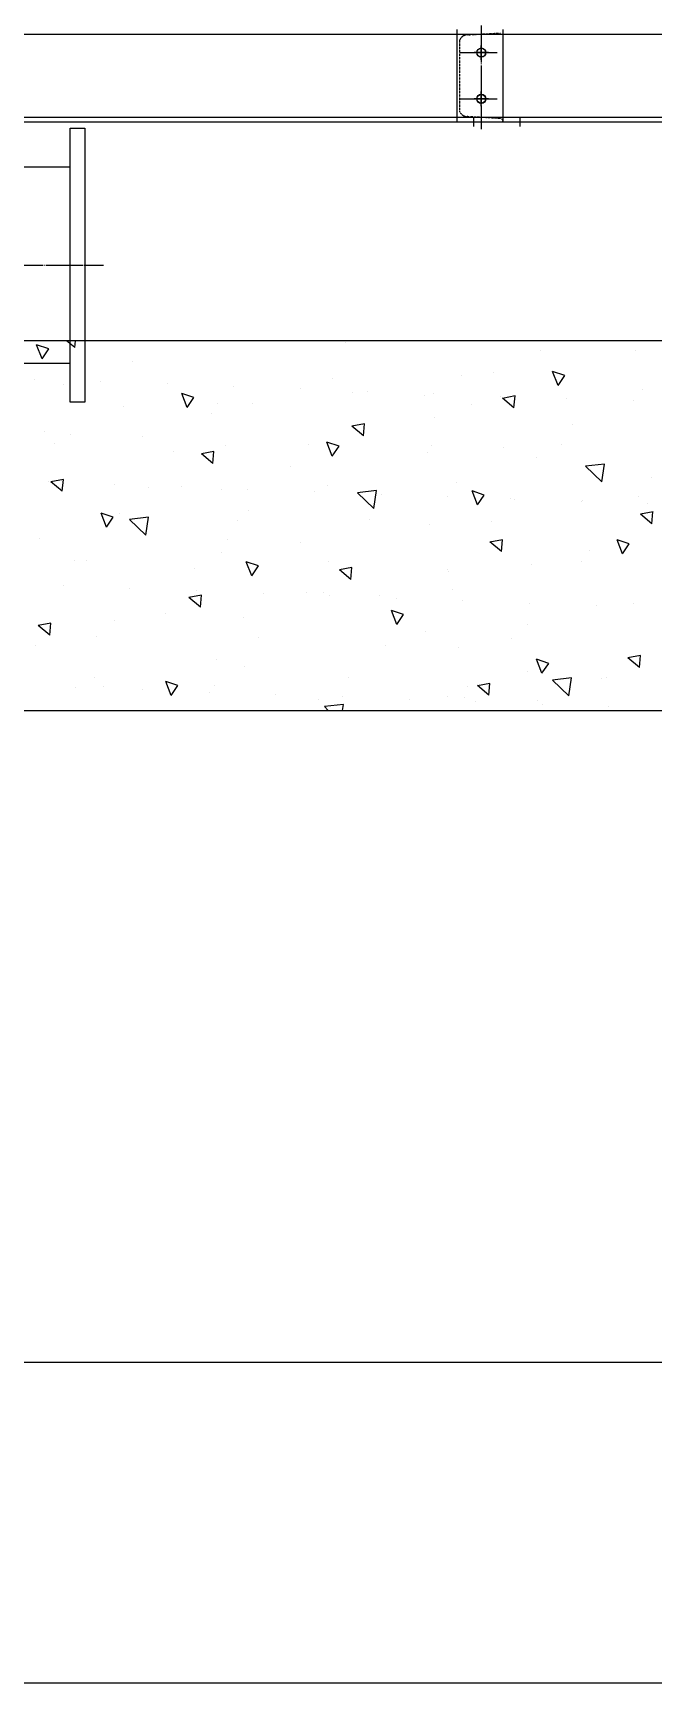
# Model space of a CAD drawing. Header units: millimetres. Extents: x 2905 to 24764, y 2030 to 17488.
# Drawn here: x 9680 to 10687, y 2030 to 4708 of the extents above; entities that cross this region are included whole.
import ezdxf

# ---------------------------------------------------------------- set-up
doc = ezdxf.new("R2010")
doc.units = ezdxf.units.MM
doc.linetypes.add('CENTER', pattern=[65, 60, -2, 1, -2])
doc.linetypes.add('HIDDEN', pattern=[3, 2, -1])
doc.layers.get('DEFPOINTS').update_dxf_attribs({"color": 140})
for name, color, linetype in [('CENTER', 1, 'CENTER'), ('HOLE', 7, 'Continuous'), ('PIPE', 3, 'Continuous'), ('냉각탑', 7, 'Continuous'), ('냉각탑_form', 1, 'Continuous'), ('숨은선', 5, 'HIDDEN')]:
    doc.layers.add(name, color=color, linetype=linetype)

msp = doc.modelspace()

# ---------------------------------------------------------------- linework, layer by layer
for p, q in [((5343.3, 4706.1), (12243.2, 4706.1)), ((5343.3, 4571.1), (12243.2, 4571.1)), ((5343.3, 4563.6), (12243.2, 4563.6))]:
    msp.add_line(p, q)
at = {"color": 7}
for p, q in [((9740.4, 4553.7), (9764.4, 4553.7)), ((9535.4, 4490.5), (9740.4, 4490.5)), ((9764.4, 4496.2), (9764.4, 4141.2)), ((9535.4, 4172), (9740.4, 4172))]:
    msp.add_line(p, q, dxfattribs=at)
at = {"color": 1}
for p, q in [((10395.8, 4571.1), (10395.8, 4556.1)), ((10470.8, 4571.1), (10470.8, 4556.1))]:
    msp.add_line(p, q, dxfattribs=at)
at = {"color": 8}
for p, q in [((12743.3, 4208.6), (4843.3, 4208.6)), ((4843.3, 3608.6), (12743.3, 3608.6))]:
    msp.add_line(p, q, dxfattribs=at)
at = {"color": 8, "linetype": 'Continuous'}
for p, q in [((9748.1, 4197.3), (9734.7, 4208.6)), ((9748.1, 4197.3), (9749.1, 4208.6)), ((10188.4, 4205.6), (10188.4, 4205.6)), ((9694.8, 4179.2), (9686, 4202)), ((9705.7, 4195.4), (9686, 4202)), ((9694.7, 4179.2), (9705.7, 4195.4)), ((10504.8, 4192.4), (10504.8, 4192.4)), ((10658.1, 4192), (10658.1, 4192)), ((9841.5, 4175.5), (9841.5, 4175.5)), ((10375.9, 4152.1), (10375.9, 4152.1)), ((10428.7, 4157.7), (10428.7, 4157.7)), ((10532.9, 4136), (10524.2, 4158.7)), ((10543.8, 4152.1), (10524.2, 4158.7)), ((10532.9, 4136), (10543.8, 4152.1)), ((9681.7, 4146.2), (9681.7, 4146.2)), ((9729.5, 4137.9), (9729.5, 4137.9)), ((9789.9, 4142.3), (9789.9, 4142.3)), ((9898.2, 4138.3), (9898.2, 4138.3)), ((10006.4, 4134.4), (10006.4, 4134.4)), ((10114.6, 4130.4), (10114.6, 4130.4)), ((10166.1, 4146.8), (10166.1, 4146.8)), ((10199.1, 4124.2), (10199.1, 4124.2)), ((10222.8, 4126.5), (10222.8, 4126.5)), ((10670.9, 4129.1), (10670.9, 4129.1)), ((9827.4, 4101.3), (9827.4, 4101.3)), ((9930.5, 4100.1), (9921.8, 4122.9)), ((9941.4, 4116.3), (9921.8, 4122.9)), ((9930.5, 4100.1), (9941.4, 4116.3)), ((9980.5, 4106.1), (9980.5, 4106.1)), ((10037.2, 4106.5), (10037.2, 4106.5)), ((10316.7, 4120.1), (10316.7, 4120.1)), ((10331.1, 4122.5), (10331.1, 4122.5)), ((10392.2, 4105.1), (10392.2, 4105.1)), ((10439.3, 4118.6), (10439.3, 4118.6)), ((10463.1, 4118.8), (10442.7, 4115)), ((10461.4, 4099.4), (10442.7, 4115.1)), ((10461.4, 4099.4), (10463.1, 4118.8)), ((10547.5, 4114.6), (10547.5, 4114.6)), ((10655.8, 4110.7), (10655.8, 4110.7)), ((9969.7, 4089.9), (9969.7, 4089.9)), ((10218.6, 4073.7), (10198.2, 4069.9)), ((10216.8, 4054.3), (10218.5, 4073.7)), ((10332.2, 4083.5), (10332.2, 4083.5)), ((10556.9, 4072.2), (10556.9, 4072.2)), ((9698.4, 4061), (9698.4, 4061)), ((9740.2, 4056.5), (9740.2, 4056.5)), ((9857.7, 4052.3), (9857.7, 4052.3)), ((10166.3, 4021), (10157.5, 4043.8)), ((10177.2, 4037.2), (10157.5, 4043.8)), ((10216.8, 4054.3), (10198.2, 4070)), ((9715.1, 4041.6), (9715.1, 4041.6)), ((9909.1, 4028.2), (9909.1, 4028.2)), ((9974, 4028.6), (9953.6, 4024.8)), ((9972.3, 4009.2), (9953.6, 4024.8)), ((9972.3, 4009.2), (9974, 4028.6)), ((9993.5, 4038), (9993.5, 4038)), ((10126.8, 4040.6), (10126.8, 4040.6)), ((10166.3, 4021), (10177.2, 4037.2)), ((10320.8, 4027.2), (10320.8, 4027.2)), ((10327.4, 4038.7), (10327.4, 4038.7)), ((10444.9, 4034.6), (10444.9, 4034.6)), ((10497.5, 4018.9), (10497.5, 4018.9)), ((10538.5, 4039.7), (10538.5, 4039.7)), ((10097.9, 4004.4), (10097.9, 4004.4)), ((10608.6, 4008.3), (10577.8, 4004.7)), ((10604.2, 3979.4), (10577.8, 4004.7)), ((10604.1, 3979.4), (10608.6, 4008.3)), ((9704.6, 3979.3), (9704.6, 3979.3)), ((9729.4, 3983.4), (9709.1, 3979.7)), ((9727.7, 3964.1), (9709.1, 3979.7)), ((9727.7, 3964.1), (9729.4, 3983.5)), ((9812.8, 3975.4), (9812.8, 3975.4)), ((9868.4, 3971), (9868.4, 3971)), ((9921, 3971.4), (9921, 3971.4)), ((9985.9, 3966.8), (9985.9, 3966.8)), ((10029.3, 3967.5), (10029.3, 3967.5)), ((10137.5, 3963.5), (10137.5, 3963.5)), ((10158.7, 3973.3), (10158.7, 3973.3)), ((10238.1, 3965.2), (10207.3, 3961.6)), ((10233.6, 3936.3), (10238.1, 3965.2)), ((10368.6, 3978.5), (10368.6, 3978.5)), ((10402, 3941.9), (10393.3, 3964.7)), ((10412.9, 3958.1), (10393.3, 3964.7)), ((10685.1, 3986.6), (10685.1, 3986.6)), ((10233.6, 3936.3), (10207.2, 3961.6)), ((10245.7, 3959.6), (10245.7, 3959.6)), ((10354, 3955.6), (10354, 3955.6)), ((10402, 3941.9), (10412.9, 3958.1)), ((10455.6, 3953.2), (10455.6, 3953.2)), ((10462.2, 3951.6), (10462.2, 3951.6)), ((10570.4, 3947.7), (10570.4, 3947.7)), ((10573.1, 3949), (10573.1, 3949)), ((10663.6, 3955.5), (10663.6, 3955.5)), ((10678.7, 3943.7), (10678.7, 3943.7)), ((9799.6, 3906), (9790.9, 3928.8)), ((9810.5, 3922.2), (9790.9, 3928.8)), ((9799.6, 3906), (9810.5, 3922.2)), ((9820, 3927.7), (9820, 3927.7)), ((9867.6, 3922.1), (9836.7, 3918.5)), ((9863.1, 3893.2), (9836.7, 3918.5)), ((9863.1, 3893.2), (9867.6, 3922.1)), ((10013, 3916.5), (10013, 3916.5)), ((10029.8, 3933), (10029.8, 3933)), ((10226.2, 3918.9), (10226.2, 3918.9)), ((10324.9, 3910), (10324.9, 3910)), ((10424.7, 3915.5), (10424.7, 3915.5)), ((10687.3, 3930.7), (10666.9, 3926.9)), ((10685.5, 3911.3), (10666.9, 3927)), ((10685.5, 3911.3), (10687.2, 3930.7)), ((9691.1, 3887.4), (9691.1, 3887.4)), ((9996.6, 3885.4), (9996.6, 3885.4)), ((10442.7, 3885.6), (10422.3, 3881.8)), ((10441, 3866.2), (10442.7, 3885.6)), ((10648.7, 3879), (10629, 3885.6)), ((10637.8, 3862.8), (10629.1, 3885.5)), ((9986.2, 3864.4), (9986.2, 3864.4)), ((10114.2, 3881.3), (10114.2, 3881.3)), ((10441, 3866.2), (10422.3, 3881.9)), ((10583.8, 3867.6), (10583.8, 3867.6)), ((10637.8, 3862.8), (10648.7, 3879)), ((9747.7, 3852), (9747.7, 3852)), ((9767.2, 3851.2), (9767.2, 3851.2)), ((9941.7, 3838.6), (9941.7, 3838.6)), ((10035.4, 3826.9), (10026.6, 3849.7)), ((10046.3, 3843.1), (10026.6, 3849.7)), ((10035.4, 3826.9), (10046.3, 3843.1)), ((10159.4, 3851), (10159.4, 3851)), ((10198.2, 3840.5), (10177.8, 3836.7)), ((10196.4, 3821.1), (10177.8, 3836.8)), ((10196.4, 3821.1), (10198.1, 3840.5)), ((10353.4, 3837.6), (10353.4, 3837.6)), ((10354.4, 3833.4), (10354.4, 3833.4)), ((10490.1, 3845.3), (10490.1, 3845.3)), ((10571.1, 3850.1), (10571.1, 3850.1)), ((9729, 3810.5), (9729, 3810.5)), ((9837.2, 3806.5), (9837.2, 3806.5)), ((10361.2, 3805), (10361.2, 3805)), ((9953.6, 3795.4), (9933.2, 3791.6)), ((9951.9, 3776), (9933.2, 3791.7)), ((9945.4, 3802.5), (9945.4, 3802.5)), ((9951.9, 3776), (9953.6, 3795.4)), ((10053.7, 3798.6), (10053.7, 3798.6)), ((10124.9, 3799.9), (10124.9, 3799.9)), ((10151.4, 3799.7), (10151.4, 3799.7)), ((10161.9, 3794.6), (10161.9, 3794.6)), ((10242.4, 3795.8), (10242.4, 3795.8)), ((10270.1, 3790.7), (10270.1, 3790.7)), ((10378.3, 3786.7), (10378.3, 3786.7)), ((10486.6, 3782.8), (10486.6, 3782.8)), ((10594.8, 3778.8), (10594.8, 3778.8)), ((10656.3, 3782), (10656.3, 3782)), ((9709, 3750.2), (9688.7, 3746.5)), ((9707.3, 3730.9), (9709, 3750.3)), ((9812.7, 3754.2), (9812.7, 3754.2)), ((9895.4, 3765.6), (9895.4, 3765.6)), ((10022.5, 3759.4), (10022.5, 3759.4)), ((10271.1, 3747.8), (10262.4, 3770.6)), ((10282, 3764), (10262.4, 3770.6)), ((10271.1, 3747.8), (10282, 3764)), ((9707.3, 3730.9), (9688.7, 3746.5)), ((9783.4, 3728), (9783.4, 3728)), ((10045.6, 3726.9), (10045.6, 3726.9)), ((10317.6, 3736.4), (10317.6, 3736.4)), ((10457.3, 3725.9), (10457.3, 3725.9)), ((10482.6, 3747.8), (10482.6, 3747.8)), ((9683.8, 3713.9), (9683.8, 3713.9)), ((10253.1, 3714.4), (10253.1, 3714.4)), ((10370.6, 3710.2), (10370.6, 3710.2)), ((10666.9, 3697.5), (10646.5, 3693.7)), ((10665.1, 3678.1), (10666.8, 3697.5)), ((9978.8, 3690.9), (9978.8, 3690.9)), ((10023.7, 3680.1), (10023.7, 3680.1)), ((10482.8, 3671.7), (10482.8, 3671.7)), ((10517.8, 3684.9), (10498.1, 3691.5)), ((10506.9, 3668.7), (10498.2, 3691.5)), ((10506.9, 3668.7), (10517.8, 3684.9)), ((10665.1, 3678.1), (10646.5, 3693.8)), ((9749.8, 3646.2), (9749.8, 3646.2)), ((9780.2, 3662.4), (9780.2, 3662.4)), ((9794.1, 3646.6), (9794.1, 3646.6)), ((9858, 3642.3), (9858, 3642.3)), ((9904.5, 3632.9), (9895.7, 3655.6)), ((9915.4, 3649), (9895.7, 3655.6)), ((9904.5, 3632.9), (9915.4, 3649)), ((9911.7, 3642.5), (9911.7, 3642.5)), ((9974.2, 3649), (9974.2, 3649)), ((10191.9, 3661.4), (10191.9, 3661.4)), ((10385.9, 3648), (10385.9, 3648)), ((10422.3, 3652.4), (10401.9, 3648.6)), ((10420.6, 3633), (10401.9, 3648.7)), ((10420.6, 3633), (10422.3, 3652.4)), ((10554.8, 3661.3), (10524, 3657.8)), ((10550.3, 3632.4), (10524, 3657.8)), ((10550.3, 3632.4), (10554.8, 3661.3)), ((10603.6, 3660.5), (10603.6, 3660.5)), ((10610.9, 3662.3), (10610.9, 3662.3)), ((9966.2, 3638.3), (9966.2, 3638.3)), ((10074.5, 3634.4), (10074.5, 3634.4)), ((10144.1, 3626.2), (10144.1, 3626.2)), ((10184.3, 3618.2), (10153.4, 3614.6)), ((10182.7, 3630.4), (10182.7, 3630.4)), ((10182.8, 3608.6), (10184.3, 3618.2)), ((10290.9, 3626.5), (10290.9, 3626.5)), ((10353.9, 3631.4), (10353.9, 3631.4)), ((10381.3, 3628.8), (10381.3, 3628.8)), ((10399.2, 3622.5), (10399.2, 3622.5)), ((10498.9, 3624.7), (10498.9, 3624.7)), ((10507.4, 3618.6), (10507.4, 3618.6)), ((10159.8, 3608.6), (10153.4, 3614.7)), ((10615.6, 3614.6), (10615.6, 3614.6))]:
    msp.add_line(p, q, dxfattribs=at)
for centre, radius in [((10408.3, 4676.1), 7.5), ((10408.3, 4676.1), 7), ((10408.3, 4601.1), 7.5), ((10408.3, 4601.1), 7)]:
    msp.add_circle(centre, radius)
at = {"layer": 'CENTER'}
for p, q in [((10408.3, 4720.3), (10408.3, 4551.6)), ((10374, 4676.1), (10435.1, 4676.1)), ((10374, 4601.1), (10435.1, 4601.1)), ((9505.8, 4331.2), (9794.5, 4331.2))]:
    msp.add_line(p, q, dxfattribs=at)
at = {"layer": 'DEFPOINTS'}
msp.add_line((24764.4, 2030), (2905.2, 2030), dxfattribs=at)
at = {"layer": 'HOLE', "color": 1, "ltscale": 3}
for p, q in [((10408.3, 4664.4), (10408.3, 4687.8)), ((10420, 4676.1), (10396.6, 4676.1)), ((10408.3, 4589.4), (10408.3, 4612.8)), ((10420, 4601.1), (10396.6, 4601.1))]:
    msp.add_line(p, q, dxfattribs=at)
at = {"layer": 'HOLE'}
for centre in [(10408.3, 4676.1), (10408.3, 4601.1)]:
    msp.add_circle(centre, 7.5, dxfattribs=at)
at = {"layer": 'PIPE'}
for p, q in [((9740.4, 4108.7), (9740.4, 4553.7)), ((9764.4, 4553.7), (9764.4, 4108.7)), ((9764.4, 4108.7), (9740.4, 4108.7))]:
    msp.add_line(p, q, dxfattribs=at)
at = {"layer": '냉각탑'}
for p, q in [((10368.3, 4713.6), (10368.3, 4563.6)), ((10443.3, 4713.6), (10443.3, 4563.6)), ((10368.3, 4563.6), (10443.3, 4563.6)), ((10443.3, 4563.6), (10443.3, 4565.2))]:
    msp.add_line(p, q, dxfattribs=at)
at = {"layer": '냉각탑_form'}
msp.add_line((3425.6, 2550.5), (24243.9, 2550.5), dxfattribs=at)
at = {"layer": '숨은선', "ltscale": 0.2}
for p, q in [((10373.3, 4580.2), (10373.3, 4697)), ((10385.6, 4705), (10439.6, 4707.9)), ((10439.6, 4569.2), (10385.6, 4572.2))]:
    msp.add_line(p, q, dxfattribs=at)
for centre, radius, start, end in [((10385.8, 4691.1), 13.8, 90.9324, 154.9368), ((10385.8, 4586), 13.8, 205.0632, 269.0676), ((10439.3, 4565.2), 4, 0, 85)]:
    msp.add_arc(centre, radius, start, end, dxfattribs=at)

doc.saveas('drawing.dxf')
